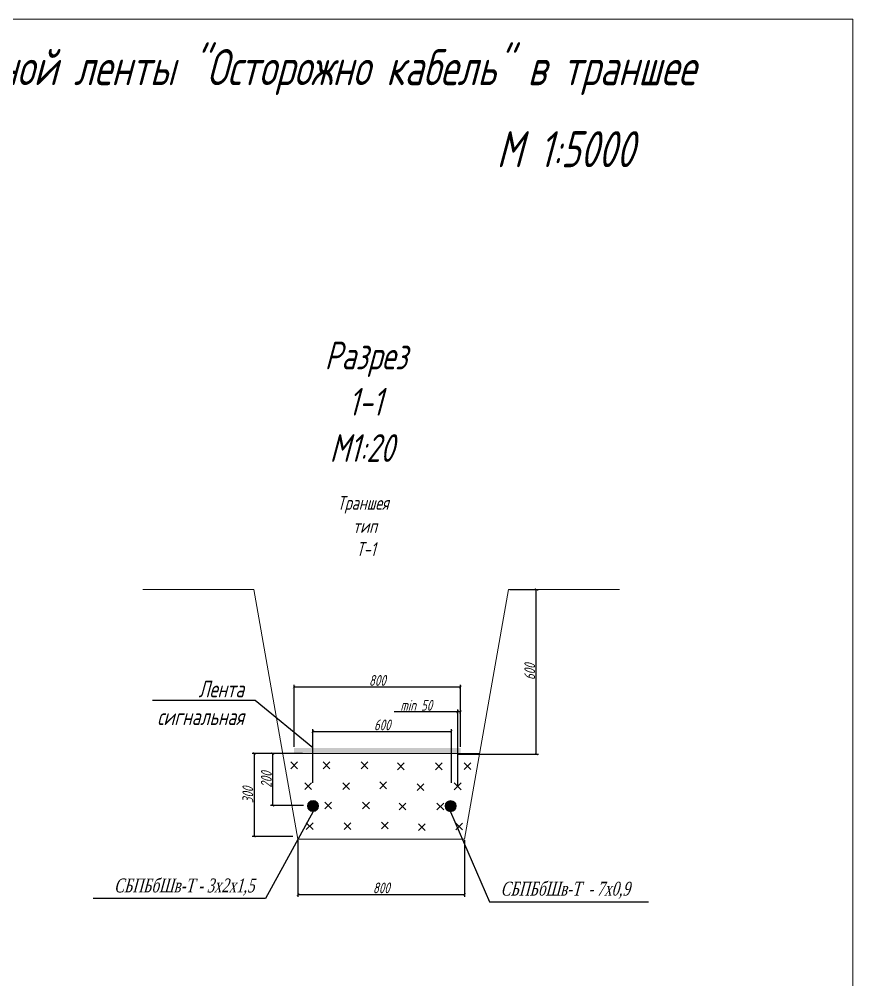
# Model space of a CAD drawing. Header units: millimetres. Extents: x 10081 to 14674, y 790 to 10644.
# Drawn here: x 13644 to 14107, y 2984 to 3518 of the extents above; entities that cross this region are included whole.
import ezdxf
from ezdxf import colors
from ezdxf.entities.mleader import LeaderData, LeaderLine
from ezdxf.enums import TextEntityAlignment as Align
from ezdxf.math import Vec2, Vec3

# ---------------------------------------------------------------- set-up
doc = ezdxf.new("R2010")
doc.units = ezdxf.units.MM
doc.layers.get('Defpoints').update_dxf_attribs({"color": 33})
for name, color, linetype, lineweight in [('Линия выноска', 137, 'Continuous', 20), ('Размерная', 4, 'Continuous', 25), ('Рамка толстая', 7, 'Continuous', 60), ('Строительный', 251, 'Continuous', 13), ('текст', 7, 'Continuous', 25), ('Элемент эл. схем', 7, 'Continuous', 35)]:
    doc.layers.add(name, color=color, linetype=linetype, lineweight=lineweight)
doc.styles.add('Simplex', font='simplex.shx', dxfattribs={"width": 0.7, "oblique": 15})
doc.dimstyles.new('Simplex', dxfattribs={"dimtxt": 2.5, "dimasz": 2.5, "dimexe": 1.25, "dimexo": 0.625, "dimtad": 1, "dimtxsty": 'Simplex', "dimcen": 2.5, "dimclrt": 2, "dimadec": 0, "dimazin": 0, "dimtfac": 1, "dimtmove": 0, "dimatfit": 3, "dimfxl": 1, "dimarcsym": 0})

# ---------------------------------------------------------------- blocks, each defined once
blk = doc.blocks.new('_ArchTick')
at = {"color": 0, "linetype": 'ByBlock', "const_width": 0.15}
blk.add_lwpolyline([(-0.5, -0.5), (0.5, 0.5)], dxfattribs=at)
blk = doc.blocks.new('*D94')
at = {"layer": 'Defpoints', "color": 0, "lineweight": 40, "transparency": 16777216}
for p in [(13915.67, 3200.98), (13931.07, 3200.98), (13886.83, 3109.43)]:
    blk.add_point(p, dxfattribs=at)
at = {"layer": 'Размерная', "color": 0, "lineweight": -2, "transparency": 16777216}
for p, q in [((13916.3, 3200.98), (13932.32, 3200.98)), ((13931.07, 3109.43), (13931.07, 3200.98)), ((13887.45, 3109.43), (13932.32, 3109.43))]:
    blk.add_line(p, q, dxfattribs=at)
at = {"layer": 'Размерная', "color": 0, "lineweight": -2, "transparency": 16777216, "xscale": 1.5, "yscale": 1.5, "zscale": 1.5}
for p, rotation in [((13931.07, 3200.98), 90), ((13931.07, 3109.43), 270)]:
    blk.add_blockref('_ArchTick', p, dxfattribs=dict(at, rotation=rotation))
at = {"layer": 'Размерная', "color": 2, "lineweight": 20, "transparency": 16777216, "insert": (13927.45, 3155.21), "char_height": 2, "attachment_point": 5, "rotation": 90, "style": 'Simplex'}
blk.add_mtext('{\\H3x;\\C256;600}', dxfattribs=at)
blk = doc.blocks.new('*D95')
at = {"layer": 'Defpoints', "color": 0, "lineweight": 40, "transparency": 16777216}
for p in [(13798.83, 3062.38), (13891.23, 3062.38), (13891.23, 3031.64)]:
    blk.add_point(p, dxfattribs=at)
at = {"layer": 'Размерная', "color": 0, "lineweight": -2, "transparency": 16777216}
for p, q in [((13798.83, 3061.76), (13798.83, 3030.39)), ((13891.23, 3061.76), (13891.23, 3030.39)), ((13798.83, 3031.64), (13891.23, 3031.64))]:
    blk.add_line(p, q, dxfattribs=at)
at = {"layer": 'Размерная', "color": 0, "lineweight": -2, "transparency": 16777216, "xscale": 1.5, "yscale": 1.5, "zscale": 1.5, "rotation": 180}
blk.add_blockref('_ArchTick', (13798.83, 3031.64), dxfattribs=at)
at = {"layer": 'Размерная', "color": 0, "lineweight": -2, "transparency": 16777216, "xscale": 1.5, "yscale": 1.5, "zscale": 1.5}
blk.add_blockref('_ArchTick', (13891.23, 3031.64), dxfattribs=at)
at = {"layer": 'Размерная', "color": 2, "lineweight": 20, "transparency": 16777216, "insert": (13845.03, 3035.26), "char_height": 2, "attachment_point": 5, "style": 'Simplex'}
blk.add_mtext('{\\H3x;\\C256;800}', dxfattribs=at)
blk = doc.blocks.new('_None')
blk = doc.blocks.new('*D98')
at = {"layer": 'Defpoints', "color": 0, "lineweight": 40, "transparency": 16777216}
for p in [(13884.08, 3122.13), (13807.08, 3092.89), (13884.08, 3092.89)]:
    blk.add_point(p, dxfattribs=at)
at = {"layer": 'Размерная', "color": 0, "lineweight": -2, "transparency": 16777216}
for p, q in [((13807.08, 3093.51), (13807.08, 3123.38)), ((13807.08, 3122.13), (13884.08, 3122.13)), ((13884.08, 3093.51), (13884.08, 3123.38))]:
    blk.add_line(p, q, dxfattribs=at)
at = {"layer": 'Размерная', "color": 0, "lineweight": -2, "transparency": 16777216, "xscale": 1.5, "yscale": 1.5, "zscale": 1.5, "rotation": 180}
blk.add_blockref('_ArchTick', (13807.08, 3122.13), dxfattribs=at)
at = {"layer": 'Размерная', "color": 0, "lineweight": -2, "transparency": 16777216, "xscale": 1.5, "yscale": 1.5, "zscale": 1.5}
blk.add_blockref('_ArchTick', (13884.08, 3122.13), dxfattribs=at)
at = {"layer": 'Размерная', "color": 2, "lineweight": 20, "transparency": 16777216, "insert": (13845.58, 3125.75), "char_height": 2, "attachment_point": 5, "style": 'Simplex'}
blk.add_mtext('{\\H3x;\\C256;600}', dxfattribs=at)
blk = doc.blocks.new('*D99')
at = {"layer": 'Defpoints', "color": 0, "lineweight": 40, "transparency": 16777216}
for p in [(13784.91, 3109.79), (13801.95, 3109.79), (13802.6, 3080.91)]:
    blk.add_point(p, dxfattribs=at)
at = {"layer": 'Размерная', "color": 0, "lineweight": -2, "transparency": 16777216}
for p, q in [((13801.33, 3109.79), (13783.66, 3109.79)), ((13784.91, 3080.91), (13784.91, 3109.79)), ((13801.97, 3080.91), (13783.66, 3080.91))]:
    blk.add_line(p, q, dxfattribs=at)
at = {"layer": 'Размерная', "color": 0, "lineweight": -2, "transparency": 16777216, "xscale": 1.5, "yscale": 1.5, "zscale": 1.5}
for p, rotation in [((13784.91, 3109.79), 90), ((13784.91, 3080.91), 270)]:
    blk.add_blockref('_ArchTick', p, dxfattribs=dict(at, rotation=rotation))
at = {"layer": 'Размерная', "color": 2, "lineweight": 20, "transparency": 16777216, "insert": (13781.29, 3095.35), "char_height": 2, "attachment_point": 5, "rotation": 90, "style": 'Simplex'}
blk.add_mtext('{\\H3x;\\C256;200}', dxfattribs=at)
blk = doc.blocks.new('*D104')
at = {"layer": 'Defpoints', "color": 0, "lineweight": 40, "transparency": 16777216}
for p in [(13774.61, 3109.91), (13788.48, 3109.91), (13796.63, 3063.71)]:
    blk.add_point(p, dxfattribs=at)
at = {"layer": 'Размерная', "color": 0, "lineweight": -2, "transparency": 16777216}
for p, q in [((13787.85, 3109.91), (13773.36, 3109.91)), ((13774.61, 3063.71), (13774.61, 3109.91)), ((13796, 3063.71), (13773.36, 3063.71))]:
    blk.add_line(p, q, dxfattribs=at)
at = {"layer": 'Размерная', "color": 0, "lineweight": -2, "transparency": 16777216, "xscale": 1.5, "yscale": 1.5, "zscale": 1.5}
for p, rotation in [((13774.61, 3109.91), 90), ((13774.61, 3063.71), 270)]:
    blk.add_blockref('_ArchTick', p, dxfattribs=dict(at, rotation=rotation))
at = {"layer": 'Размерная', "color": 2, "lineweight": 20, "transparency": 16777216, "insert": (13770.99, 3086.81), "char_height": 2, "attachment_point": 5, "rotation": 90, "style": 'Simplex'}
blk.add_mtext('{\\H3x;\\C256;300}', dxfattribs=at)
blk = doc.blocks.new('*D105')
at = {"layer": 'Defpoints', "color": 0, "lineweight": 40, "transparency": 16777216}
for p in [(13889.03, 3132.99), (13889.03, 3112.99), (13887.49, 3091.43)]:
    blk.add_point(p, dxfattribs=at)
at = {"layer": 'Размерная', "color": 0, "lineweight": -2, "transparency": 16777216}
for p, q in [((13887.49, 3132.99), (13852.29, 3132.99)), ((13887.49, 3092.05), (13887.49, 3134.24)), ((13889.03, 3132.99), (13887.49, 3132.99)), ((13889.03, 3113.61), (13889.03, 3134.24))]:
    blk.add_line(p, q, dxfattribs=at)
at = {"layer": 'Размерная', "color": 0, "lineweight": -2, "transparency": 16777216, "xscale": 1.5, "yscale": 1.5, "zscale": 1.5, "rotation": 180}
blk.add_blockref('_ArchTick', (13887.49, 3132.99), dxfattribs=at)
at = {"layer": 'Размерная', "color": 0, "lineweight": -2, "transparency": 16777216, "xscale": 1.5, "yscale": 1.5, "zscale": 1.5}
blk.add_blockref('_ArchTick', (13889.03, 3132.99), dxfattribs=at)
at = {"layer": 'Размерная', "color": 2, "lineweight": 20, "transparency": 16777216, "insert": (13864.46, 3136.62), "char_height": 2, "attachment_point": 5, "style": 'Simplex'}
blk.add_mtext('{\\H3x;\\C256;min 50}', dxfattribs=at)
blk = doc.blocks.new('*D106')
at = {"layer": 'Defpoints', "color": 0, "lineweight": 40, "transparency": 16777216}
for p in [(13889.03, 3146.79), (13796.63, 3112.99), (13889.03, 3112.99)]:
    blk.add_point(p, dxfattribs=at)
at = {"layer": 'Размерная', "color": 0, "lineweight": -2, "transparency": 16777216}
for p, q in [((13796.63, 3113.61), (13796.63, 3148.04)), ((13796.63, 3146.79), (13889.03, 3146.79)), ((13889.03, 3113.61), (13889.03, 3148.04))]:
    blk.add_line(p, q, dxfattribs=at)
at = {"layer": 'Размерная', "color": 0, "lineweight": -2, "transparency": 16777216, "xscale": 1.5, "yscale": 1.5, "zscale": 1.5, "rotation": 180}
blk.add_blockref('_ArchTick', (13796.63, 3146.79), dxfattribs=at)
at = {"layer": 'Размерная', "color": 0, "lineweight": -2, "transparency": 16777216, "xscale": 1.5, "yscale": 1.5, "zscale": 1.5}
blk.add_blockref('_ArchTick', (13889.03, 3146.79), dxfattribs=at)
at = {"layer": 'Размерная', "color": 2, "lineweight": 20, "transparency": 16777216, "insert": (13842.83, 3150.42), "char_height": 2, "attachment_point": 5, "style": 'Simplex'}
blk.add_mtext('{\\H3x;\\C256;800}', dxfattribs=at)

msp = doc.modelspace()

# ---------------------------------------------------------------- hatches: boundary and pattern name
at = {"layer": 'Элемент эл. схем', "lineweight": 20, "true_color": 0x000000}
for points in [[(13889.0258, 3109.90879), (13889.0258, 3112.98879), (13796.6258, 3112.98879), (13796.6258, 3109.90879)], [(13810.2501, 3080.70668, 1), (13804.0901, 3080.70668, 1)], [(13886.625, 3080.65677, 1), (13880.465, 3080.65677, 1)]]:
    msp.add_hatch(color=18, dxfattribs=at).paths.add_polyline_path(points)

# ---------------------------------------------------------------- linework, layer by layer
at = {"layer": 'Рамка толстая', "color": 18, "lineweight": 20, "true_color": 0x000000}
for p, q in [((13138.07261, 3517.50277), (14106.69761, 3517.50277)), ((14106.69761, 3517.50277), (14106.69761, 2184.37777))]:
    msp.add_line(p, q, dxfattribs=at)
at = {"layer": 'Строительный', "color": 18, "lineweight": 20, "true_color": 0x000000}
for p, q in [((13794.87955, 3105.15866), (13798.62156, 3101.41665)), ((13798.62156, 3105.15866), (13794.87955, 3101.41665)), ((13812.83291, 3105.17622), (13816.57492, 3101.43421)), ((13816.57492, 3105.17622), (13812.83291, 3101.43421)), ((13833.86737, 3105.17622), (13837.60938, 3101.43421)), ((13837.60938, 3105.17622), (13833.86737, 3101.43421)), ((13854.08781, 3104.61941), (13857.82982, 3100.8774)), ((13857.82982, 3104.61941), (13854.08781, 3100.8774)), ((13875.12227, 3104.61941), (13878.86428, 3100.8774)), ((13878.86428, 3104.61941), (13875.12227, 3100.8774)), ((13890.97962, 3104.64265), (13894.72163, 3100.90064)), ((13894.72163, 3104.64265), (13890.97962, 3100.90064)), ((13802.62955, 3093.67466), (13806.37156, 3089.93265)), ((13806.37156, 3093.67466), (13802.62955, 3089.93265)), ((13823.66401, 3093.67466), (13827.40602, 3089.93265)), ((13827.40602, 3093.67466), (13823.66401, 3089.93265)), ((13844.29393, 3094.07865), (13848.03594, 3090.33664)), ((13848.03594, 3094.07865), (13844.29393, 3090.33664)), ((13864.91891, 3093.11785), (13868.66092, 3089.37584)), ((13868.66092, 3093.11785), (13864.91891, 3089.37584)), ((13885.54883, 3093.52184), (13889.29084, 3089.77983)), ((13889.29084, 3093.52184), (13885.54883, 3089.77983)), ((13813.66129, 3082.93479), (13817.40329, 3079.19278)), ((13817.40329, 3082.93479), (13813.66129, 3079.19278)), ((13834.69574, 3082.93479), (13838.43775, 3079.19278)), ((13838.43775, 3082.93479), (13834.69574, 3079.19278)), ((13854.91619, 3082.37798), (13858.6582, 3078.63597)), ((13858.6582, 3082.37798), (13854.91619, 3078.63597)), ((13875.95064, 3082.37798), (13879.69265, 3078.63597)), ((13879.69265, 3082.37798), (13875.95064, 3078.63597)), ((13845.1223, 3071.83722), (13848.86431, 3068.09521)), ((13848.86431, 3071.83722), (13845.1223, 3068.09521)), ((13803.45793, 3071.43323), (13807.19994, 3067.69122)), ((13807.19994, 3071.43323), (13803.45793, 3067.69122)), ((13824.49238, 3071.43323), (13828.23439, 3067.69122)), ((13828.23439, 3071.43323), (13824.49238, 3067.69122)), ((13865.74728, 3070.87642), (13869.48929, 3067.13441)), ((13869.48929, 3070.87642), (13865.74728, 3067.13441)), ((13886.37721, 3071.28041), (13890.11921, 3067.5384)), ((13890.11921, 3071.28041), (13886.37721, 3067.5384))]:
    msp.add_line(p, q, dxfattribs=at)
at = {"layer": 'Элемент эл. схем', "color": 18, "lineweight": 20, "true_color": 0x000000}
for p, q in [((13712.79313, 3200.98357), (13774.39313, 3200.98357)), ((13798.83205, 3062.38357), (13774.39313, 3200.98357)), ((13891.23205, 3062.38357), (13915.67097, 3200.98357)), ((13977.27097, 3200.98357), (13915.67097, 3200.98357)), ((13790.54704, 3109.80918), (13899.56479, 3109.77995)), ((13798.83205, 3062.38357), (13891.23205, 3062.38357))]:
    msp.add_line(p, q, dxfattribs=at)
for centre in [(13807.1701, 3080.70668), (13883.545, 3080.65677)]:
    msp.add_circle(centre, 3.08, dxfattribs=at)

# ---------------------------------------------------------------- texts
at = {"layer": 'текст', "color": 18, "lineweight": 20, "true_color": 0x000000, "style": 'Simplex', "oblique": 15, "width": 0.7}
for s, p in [('укладки сигнальной ленты "Осторожно кабель" в траншее', (13747.14346, 3480.87686)), ('М 1:5000', (13947.16027, 3435.35616))]:
    msp.add_text(s, height=20, dxfattribs=at).set_placement(p, align=Align.CENTER)
at = {"layer": 'текст', "color": 18, "lineweight": 20, "true_color": 0x000000, "attachment_point": 1, "style": 'Simplex'}
for s, width, insert, char_height in [('\\pi6.9573;Разрез \\P\\pi20.092;1-1\\P\\pi9.7045;М1:20', 65.8694283, (13806.66586, 3338.4956), 15.4), ('\\pi-3.6664;Траншея\\P\\pi4.951;тип \\P\\pi6.8981;Т-1', 25.8694283, (13824.36765, 3252.84877), 7.7)]:
    msp.add_mtext_dynamic_manual_height_columns(s, width=width, gutter_width=12.5, heights=[0], dxfattribs=dict(at, insert=insert, char_height=char_height))

# ---------------------------------------------------------------- dimensions: what is measured, and where the dimension line sits
at = {"layer": 'Размерная', "color": 18, "lineweight": 20, "true_color": 0x000000}
for base, p1, p2, text, picture, middle in [((13931.07097, 3200.98357), (13886.82551, 3109.43253), (13915.67097, 3200.98357), '{\\H3x;\\C256;600}', '*D94', (13927.44597, 3155.20805)), ((13774.61446, 3109.90879), (13796.6258, 3063.70879), (13788.47949, 3109.90879), '{\\H3x;\\C256;300}', '*D104', (13770.98946, 3086.80879)), ((13784.91044, 3109.7869), (13802.59569, 3080.91045), (13801.95252, 3109.7869), '{\\H3x;\\C256;200}', '*D99', (13781.28544, 3095.34867))]:
    dim = msp.add_linear_dim(base=base, p1=p1, p2=p2, angle=90, text=text, dimstyle='Simplex', override={"dimtxt": 2, "dimasz": 1.5, "dimlfac": 20, "dimrnd": 1, "dimtxsty": 'Simplex', "dimblk1": 'ArchTick', "dimblk2": 'ArchTick', "dimsah": 1}, dxfattribs=at)
    dim.commit()
    dim.dimension.update_dxf_attribs({"geometry": picture, "text_midpoint": middle})
for base, p1, p2, text, picture, middle in [((13889.0258, 3146.79098), (13796.6258, 3112.98879), (13889.0258, 3112.98879), '{\\H3x;\\C256;800}', '*D106', (13842.8258, 3150.41598)), ((13884.08277, 3122.12652), (13807.08277, 3092.8853), (13884.08277, 3092.8853), '{\\H3x;\\C256;600}', '*D98', (13845.58277, 3125.75152)), ((13891.23205, 3031.63618), (13798.83205, 3062.38357), (13891.23205, 3062.38357), '{\\H3x;\\C256;800}', '*D95', (13845.03205, 3035.26118))]:
    dim = msp.add_linear_dim(base=base, p1=p1, p2=p2, text=text, dimstyle='Simplex', override={"dimtxt": 2, "dimasz": 1.5, "dimlfac": 20, "dimrnd": 1, "dimtxsty": 'Simplex', "dimblk1": 'ArchTick', "dimblk2": 'ArchTick', "dimsah": 1}, dxfattribs=at)
    dim.commit()
    dim.dimension.update_dxf_attribs({"geometry": picture, "text_midpoint": middle})
dim = msp.add_linear_dim(base=(13889.0258, 3132.99), p1=(13887.4858, 3091.42879), p2=(13889.0258, 3112.98879), text='{\\H3x;\\C256;min 50}', dimstyle='Simplex', override={"dimtxt": 2, "dimasz": 1.5, "dimlfac": 20, "dimrnd": 1, "dimtxsty": 'Simplex', "dimblk1": 'ArchTick', "dimblk2": 'ArchTick', "dimsah": 1}, dxfattribs=at)
dim.commit()
dim.dimension.update_dxf_attribs({"geometry": '*D105', "text_midpoint": (13864.46204, 3132.99), "dimtype": 160})

# ---------------------------------------------------------------- leaders
at = {"layer": 'Линия выноска', "color": 18, "lineweight": 20, "true_color": 0x000000}
ml = msp.add_multileader_mtext('Standard', dxfattribs=at)
ml.set_content('{\\C256;\\c0;Лента\\Pсигнальная}', color=2, style='Simplex')
ml.set_leader_properties()
ml.set_arrow_properties(name='NONE')
ml.build(insert=Vec2(0, 0))
ml.multileader.update_dxf_attribs({"text_left_attachment_type": 6, "text_right_attachment_type": 6, "dogleg_length": 0, "arrow_head_size": 12.32})
ctx = ml.context
ctx.base_point, ctx.char_height, ctx.arrow_head_size, ctx.landing_gap_size, ctx.plane_origin = Vec3(13707.76917, 3139.21327), 9.24, 12.32, 6.16, Vec3(13464.33052, 3084.75688)
ctx.left_attachment, ctx.right_attachment, ctx.text_align_type = 6, 6, 2
notes = []
notes.append((ctx, [(1, (1, 1, 0), (13774.97804, 3139.21327), (-1, 0), 0, [(0, [(13806.98283, 3112.98879)], 0, [])])]))
ctx.mtext.insert, ctx.mtext.alignment, ctx.mtext.flow_direction = Vec3(13768.81804, 3150.30127), 3, 5
ml = msp.add_multileader_mtext('Standard', dxfattribs=at)
ml.set_content('{\\fTimes New Roman|b0|i0|c204|p18;\\H0.83333x;\\C256;\\c0;СБПБбШв-Т - 3х2х1,5}', color=2, style='Simplex')
ml.set_leader_properties()
ml.set_arrow_properties(name='NONE')
ml.build(insert=Vec2(0, 0))
ml.multileader.update_dxf_attribs({"text_left_attachment_type": 6, "text_right_attachment_type": 6, "dogleg_length": 0, "arrow_head_size": 12.32})
ctx = ml.context
ctx.base_point, ctx.char_height, ctx.arrow_head_size, ctx.landing_gap_size, ctx.plane_origin = Vec3(13691.04138, 3029.32523), 9.24, 12.32, 6.16, Vec3(13542.77135, 2973.68417)
ctx.left_attachment, ctx.right_attachment, ctx.text_align_type = 6, 6, 2
notes.append((ctx, [(1, (1, 1, 0), (13780.7493, 3029.32523), (-1, 0), 0, [(0, [(13807.1701, 3077.62668)], 0, [])])]))
ctx.mtext.insert, ctx.mtext.alignment, ctx.mtext.flow_direction = Vec3(13774.5893, 3040.45831), 3, 5
ml = msp.add_multileader_mtext('Standard', dxfattribs=at)
ml.set_content('{\\fTimes New Roman|b0|i0|c204|p18;\\H0.83333x;\\C256;\\c0;СБПБбШв-Т  - 7х0,9}', color=2, style='Simplex')
ml.set_leader_properties()
ml.set_arrow_properties(name='NONE')
ml.build(insert=Vec2(0, 0))
ml.multileader.update_dxf_attribs({"text_left_attachment_type": 6, "text_right_attachment_type": 6, "dogleg_length": 0, "arrow_head_size": 12.32})
ctx = ml.context
ctx.base_point, ctx.char_height, ctx.arrow_head_size, ctx.landing_gap_size, ctx.plane_origin = Vec3(13905.14225, 3027.54268), 9.24, 12.32, 6.16, Vec3(13619.14624, 2973.63426)
ctx.left_attachment, ctx.right_attachment = 6, 6
notes.append((ctx, [(0, (1, 1, 0), (13905.14225, 3027.54268), (1, 0), 0, [(0, [(13883.545, 3077.57677)], 0, [])])]))
ctx.mtext.insert, ctx.mtext.flow_direction = Vec3(13911.30225, 3038.67575), 5
for ctx, leaders in notes:
    for number, flags, end, landing, length, lines in leaders:
        leader = LeaderData()
        leader.index, (leader.has_last_leader_line, leader.has_dogleg_vector, leader.attachment_direction) = number, flags
        leader.last_leader_point, leader.dogleg_vector, leader.dogleg_length = Vec3(end), Vec3(landing), length
        for number, points, colour, breaks in lines:
            line = LeaderLine()
            line.index, line.vertices, line.color, line.breaks = number, Vec3.list(points), colors.encode_raw_color(colour), breaks
            leader.lines.append(line)
        ctx.leaders.append(leader)

doc.saveas('drawing.dxf')
